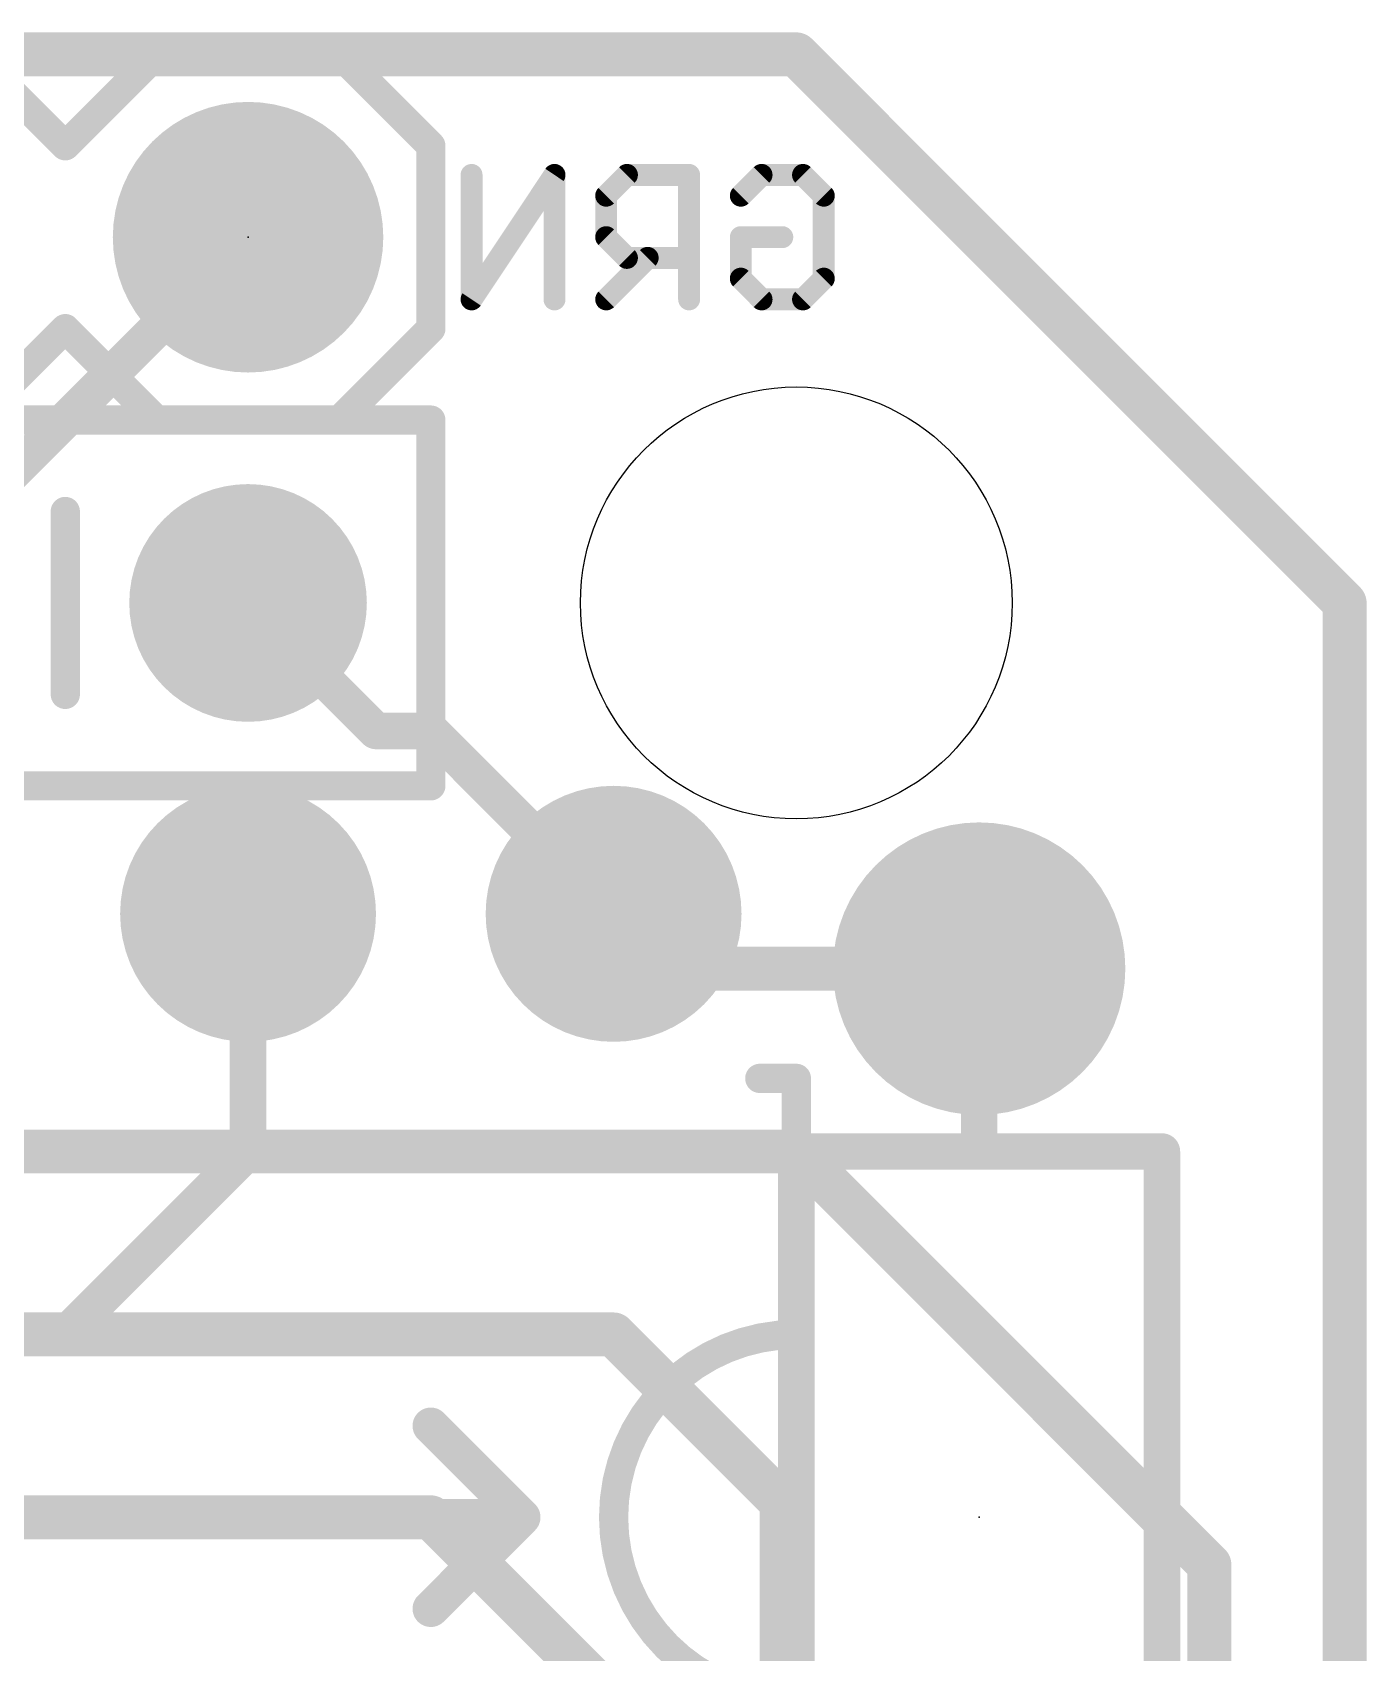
# Model space of a CAD drawing. Extents: x -6.3 to 44.5, y -10.2 to 43.3.
# Drawn here: x 34.06 to 43.33, y 32.08 to 43.33 of the extents above; entities that cross this region are included whole.
import ezdxf

# ---------------------------------------------------------------- set-up
doc = ezdxf.new("R2010")
doc.units = 0
for name, color, linetype in [('1', 12, 'CONTINUOUS'), ('16', 132, 'CONTINUOUS'), ('17', 110, 'CONTINUOUS'), ('20', 53, 'CONTINUOUS'), ('21', 41, 'CONTINUOUS'), ('22', 40, 'CONTINUOUS'), ('23', 53, 'CONTINUOUS'), ('24', 53, 'CONTINUOUS')]:
    doc.layers.add(name, color=color, linetype=linetype)

# ---------------------------------------------------------------- blocks, each defined once
blk = doc.blocks.new('ROUNDP')
at = {"const_width": 0.5}
blk.add_lwpolyline([(0, -0.25, 1), (0, 0.25, 1), (0, -0.25)], format="xyb", dxfattribs=at)

msp = doc.modelspace()

# ---------------------------------------------------------------- linework, layer by layer
at = {"layer": '1', "const_width": 0.254}
for points in [[(35.56, 41.91), (33.02, 39.37)], [(36.449, 38.481), (35.56, 39.37)], [(36.83, 38.481), (36.449, 38.481)], [(38.1, 37.211), (36.83, 38.481)], [(35.56, 37.211), (35.56, 35.56)], [(35.56, 35.56), (34.29, 34.29)], [(34.29, 34.29), (33.02, 34.29)]]:
    msp.add_lwpolyline(points, dxfattribs=at)
at = {"layer": '1', "const_width": 0.127}
for points in [[(35.6049, 41.8651, 1), (35.5151, 41.9549)], [(35.6049, 39.4149, 1), (35.5151, 39.3251)], [(36.449, 38.5445, 1), (36.449, 38.4175)], [(36.8749, 38.5259, 1), (36.7851, 38.4361)], [(36.83, 38.4175, 1), (36.83, 38.5445)], [(36.4041, 38.4361, 1), (36.4939, 38.5259)], [(35.6235, 37.211, 1), (35.4965, 37.211)], [(38.0551, 37.1661, 1), (38.1449, 37.2559)], [(35.6049, 35.5151, 1), (35.5151, 35.6049)], [(35.4965, 35.56, 1), (35.6235, 35.56)], [(34.2451, 34.3349, 1), (34.3349, 34.2451)], [(34.29, 34.2265, 1), (34.29, 34.3535)]]:
    msp.add_lwpolyline(points, format="xyb", dxfattribs=at)
at = {"layer": '16', "const_width": 0.3048}
for points in [[(38.481, 36.83), (38.1, 37.211)], [(38.481, 36.83), (40.64, 36.83)], [(39.37, 35.56), (32.1945, 35.56)], [(42.2402, 32.6898), (39.37, 35.56)], [(38.1, 34.29), (29.21, 34.29)], [(39.2684, 33.1216), (38.1, 34.29)], [(39.2684, 27.9908), (39.2684, 33.1216)], [(36.83, 33.02), (26.67, 33.02)], [(38.1, 31.75), (36.83, 33.02)], [(42.2402, 9.2602), (42.2402, 32.6898)]]:
    msp.add_lwpolyline(points, dxfattribs=at)
at = {"layer": '16', "const_width": 0.1524}
for points in [[(38.1539, 37.2649, 1), (38.0461, 37.1571)], [(38.481, 36.9062, 1), (38.481, 36.7538)], [(38.4271, 36.7761, 1), (38.5349, 36.8839)], [(40.64, 36.7538, 1), (40.64, 36.9062)], [(39.4239, 35.6139, 1), (39.3161, 35.5061)], [(39.37, 35.4838, 1), (39.37, 35.6362)], [(38.1539, 34.3439, 1), (38.0461, 34.2361)], [(38.1, 34.2138, 1), (38.1, 34.3662)], [(39.3446, 33.1216, 1), (39.1922, 33.1216)], [(39.2145, 33.0677, 1), (39.3223, 33.1755)], [(36.8839, 33.0739, 1), (36.7761, 32.9661)], [(36.83, 32.9438, 1), (36.83, 33.0962)], [(42.3164, 32.6898, 1), (42.164, 32.6898)], [(42.1863, 32.6359, 1), (42.2941, 32.7437)]]:
    msp.add_lwpolyline(points, format="xyb", dxfattribs=at)
at = {"layer": '20', "const_width": 0.3048}
for points in [[(39.37, 43.18), (3.81, 43.18)], [(43.18, 39.37), (39.37, 43.18)], [(43.18, 3.81), (43.18, 39.37)]]:
    msp.add_lwpolyline(points, dxfattribs=at)
at = {"layer": '20', "const_width": 0.1524}
for points in [[(39.4239, 43.2339, 1), (39.3161, 43.1261)], [(39.37, 43.1038, 1), (39.37, 43.2562)], [(43.2562, 39.37, 1), (43.1038, 39.37)], [(43.1261, 39.3161, 1), (43.2339, 39.4239)]]:
    msp.add_lwpolyline(points, format="xyb", dxfattribs=at)
at = {"layer": '20'}
msp.add_circle((39.37, 39.37), 1.5, dxfattribs=at)
at = {"layer": '21'}
for points, const_width in [([(31.75, 40.64), (36.83, 40.64)], 0.2032), ([(36.83, 40.64), (36.83, 38.1)], 0.2032), ([(34.29, 40.005), (34.29, 38.735)], 0.2032), ([(36.83, 38.1), (31.75, 38.1)], 0.2032), ([(39.37, 36.068), (39.116, 36.068)], 0.2032), ([(39.37, 34.29), (39.37, 36.068)], 0.2032), ([(40.64, 35.56), (40.64, 35.814)], 0.254), ([(39.37, 30.48), (39.37, 35.56)], 0.254), ([(39.37, 35.56), (40.64, 35.56)], 0.254), ([(40.64, 35.56), (41.91, 35.56)], 0.254), ([(41.91, 35.56), (41.91, 30.48)], 0.254), ([(37.465, 33.02), (36.83, 33.655)], 0.254), ([(34.29, 33.02), (37.465, 33.02)], 0.254), ([(37.465, 33.02), (36.83, 32.385)], 0.254)]:
    msp.add_lwpolyline(points, dxfattribs=dict(at, const_width=const_width))
for points, const_width in [([(36.8808, 40.64, 1), (36.7792, 40.64)], 0.1016), ([(36.83, 40.5892, 1), (36.83, 40.6908)], 0.1016), ([(34.3408, 40.005, 1), (34.2392, 40.005)], 0.1016), ([(34.2392, 38.735, 1), (34.3408, 38.735)], 0.1016), ([(36.7792, 38.1, 1), (36.8808, 38.1)], 0.1016), ([(36.83, 38.0492, 1), (36.83, 38.1508)], 0.1016), ([(39.116, 36.1188, 1), (39.116, 36.0172)], 0.1016), ([(39.4208, 36.068, 1), (39.3192, 36.068)], 0.1016), ([(39.37, 36.0172, 1), (39.37, 36.1188)], 0.1016), ([(40.7035, 35.814, 1), (40.5765, 35.814)], 0.127), ([(39.4335, 35.56, 1), (39.3065, 35.56)], 0.127), ([(39.37, 35.6235, 1), (39.37, 35.4965)], 0.127), ([(40.64, 35.6235, 1), (40.64, 35.4965)], 0.127), ([(40.64, 35.4965, 1), (40.64, 35.6235)], 0.127), ([(41.9735, 35.56, 1), (41.8465, 35.56)], 0.127), ([(41.91, 35.4965, 1), (41.91, 35.6235)], 0.127), ([(40.5765, 35.56, 1), (40.7035, 35.56)], 0.127), ([(39.37, 34.29, 1), (39.37, 31.75)], 0.2032), ([(39.3192, 34.29, 1), (39.4208, 34.29)], 0.1016), ([(39.37, 34.2392, 1), (39.37, 34.3408)], 0.1016), ([(36.8749, 33.6999, 1), (36.7851, 33.6101)], 0.127), ([(34.29, 33.0835, 1), (34.29, 32.9565)], 0.127), ([(37.5099, 32.9751, 1), (37.4201, 33.0649)], 0.127), ([(37.4201, 32.9751, 1), (37.5099, 33.0649)], 0.127), ([(37.465, 32.9565, 1), (37.465, 33.0835)], 0.127), ([(36.7851, 32.4299, 1), (36.8749, 32.3401)], 0.127)]:
    msp.add_lwpolyline(points, format="xyb", dxfattribs=dict(at, const_width=const_width))
at = {"layer": '22'}
for points, const_width in [([(34.29, 42.545), (33.655, 43.18)], 0.2032), ([(34.925, 43.18), (34.29, 42.545)], 0.2032), ([(36.195, 43.18), (34.925, 43.18)], 0.2032), ([(36.195, 43.18), (36.83, 42.545)], 0.2032), ([(36.83, 42.545), (36.83, 41.275)], 0.2032), ([(37.6893, 42.3425), (37.1131, 41.4782)], 0.1524), ([(37.1131, 41.4782), (37.1131, 42.3425)], 0.1524), ([(37.6893, 41.4782), (37.6893, 42.3425)], 0.1524), ([(38.1927, 42.3425), (38.0486, 42.1985)], 0.1524), ([(38.6248, 42.3425), (38.1927, 42.3425)], 0.1524), ([(38.6248, 41.4782), (38.6248, 42.3425)], 0.1524), ([(38.9841, 42.1985), (39.1282, 42.3425)], 0.1524), ([(39.1282, 42.3425), (39.4163, 42.3425)], 0.1524), ([(39.4163, 42.3425), (39.5604, 42.1985)], 0.1524), ([(38.0486, 42.1985), (38.0486, 41.9104)], 0.1524), ([(39.5604, 42.1985), (39.5604, 41.6223)], 0.1524), ([(38.0486, 41.9104), (38.1927, 41.7663)], 0.1524), ([(38.9841, 41.6223), (38.9841, 41.9104)], 0.1524), ([(38.9841, 41.9104), (39.2722, 41.9104)], 0.1524), ([(38.3367, 41.7663), (38.0486, 41.4782)], 0.1524), ([(38.1927, 41.7663), (38.6248, 41.7663)], 0.1524), ([(39.1282, 41.4782), (38.9841, 41.6223)], 0.1524), ([(39.5604, 41.6223), (39.4163, 41.4782)], 0.1524), ([(39.4163, 41.4782), (39.1282, 41.4782)], 0.1524), ([(33.655, 40.64), (34.29, 41.275)], 0.2032), ([(34.29, 41.275), (34.925, 40.64)], 0.2032), ([(36.83, 41.275), (36.195, 40.64)], 0.2032), ([(34.925, 40.64), (36.195, 40.64)], 0.2032)]:
    msp.add_lwpolyline(points, dxfattribs=dict(at, const_width=const_width))
for points, const_width in [([(34.925, 43.2308, 1), (34.925, 43.1292)], 0.1016), ([(34.9609, 43.1441, 1), (34.8891, 43.2159)], 0.1016), ([(36.2309, 43.2159, 1), (36.1591, 43.1441)], 0.1016), ([(36.195, 43.1292, 1), (36.195, 43.2308)], 0.1016), ([(36.8808, 42.545, 1), (36.7792, 42.545)], 0.1016), ([(34.2541, 42.5809, 1), (34.3259, 42.5091)], 0.1016), ([(34.2541, 42.5091, 1), (34.3259, 42.5809)], 0.1016), ([(36.7941, 42.5091, 1), (36.8659, 42.5809)], 0.1016), ([(37.1512, 42.3425, 1), (37.075, 42.3425)], 0.0762), ([(37.7274, 42.3425, 1), (37.6512, 42.3425)], 0.0762), ([(37.721, 42.3214, 1), (37.6576, 42.3637)], 0.0762), ([(38.1927, 42.3806, 1), (38.1927, 42.3044)], 0.0762), ([(38.2196, 42.3156, 1), (38.1657, 42.3695)], 0.0762), ([(38.6629, 42.3425, 1), (38.5867, 42.3425)], 0.0762), ([(38.6248, 42.3044, 1), (38.6248, 42.3806)], 0.0762), ([(39.1282, 42.3806, 1), (39.1282, 42.3044)], 0.0762), ([(39.1551, 42.3156, 1), (39.1012, 42.3695)], 0.0762), ([(39.4432, 42.3695, 1), (39.3894, 42.3156)], 0.0762), ([(39.4163, 42.3044, 1), (39.4163, 42.3806)], 0.0762), ([(38.0867, 42.1985, 1), (38.0105, 42.1985)], 0.0762), ([(38.0217, 42.2254, 1), (38.0756, 42.1715)], 0.0762), ([(38.9572, 42.2254, 1), (39.0111, 42.1715)], 0.0762), ([(39.5985, 42.1985, 1), (39.5223, 42.1985)], 0.0762), ([(39.5334, 42.1715, 1), (39.5873, 42.2254)], 0.0762), ([(38.0756, 41.9373, 1), (38.0217, 41.8834)], 0.0762), ([(39.0222, 41.9104, 1), (38.946, 41.9104)], 0.0762), ([(38.9841, 41.9485, 1), (38.9841, 41.8723)], 0.0762), ([(39.2722, 41.8723, 1), (39.2722, 41.9485)], 0.0762), ([(38.0105, 41.9104, 1), (38.0867, 41.9104)], 0.0762), ([(38.1927, 41.8044, 1), (38.1927, 41.7282)], 0.0762), ([(38.1657, 41.7394, 1), (38.2196, 41.7933)], 0.0762), ([(38.3637, 41.7394, 1), (38.3098, 41.7933)], 0.0762), ([(38.6248, 41.7282, 1), (38.6248, 41.8044)], 0.0762), ([(39.0111, 41.6492, 1), (38.9572, 41.5953)], 0.0762), ([(38.946, 41.6223, 1), (39.0222, 41.6223)], 0.0762), ([(39.5223, 41.6223, 1), (39.5985, 41.6223)], 0.0762), ([(39.5873, 41.5953, 1), (39.5334, 41.6492)], 0.0762), ([(37.0814, 41.4993, 1), (37.1448, 41.4571)], 0.0762), ([(38.0217, 41.5051, 1), (38.0756, 41.4513)], 0.0762), ([(39.1282, 41.5163, 1), (39.1282, 41.4401)], 0.0762), ([(39.1012, 41.4513, 1), (39.1551, 41.5051)], 0.0762), ([(39.3894, 41.5051, 1), (39.4432, 41.4513)], 0.0762), ([(39.4163, 41.4401, 1), (39.4163, 41.5163)], 0.0762), ([(37.075, 41.4782, 1), (37.1512, 41.4782)], 0.0762), ([(37.6512, 41.4782, 1), (37.7274, 41.4782)], 0.0762), ([(38.5867, 41.4782, 1), (38.6629, 41.4782)], 0.0762), ([(34.3259, 41.3109, 1), (34.2541, 41.2391)], 0.1016), ([(34.3259, 41.2391, 1), (34.2541, 41.3109)], 0.1016), ([(36.7792, 41.275, 1), (36.8808, 41.275)], 0.1016), ([(36.8659, 41.2391, 1), (36.7941, 41.3109)], 0.1016), ([(34.925, 40.6908, 1), (34.925, 40.5892)], 0.1016), ([(36.195, 40.5892, 1), (36.195, 40.6908)], 0.1016), ([(34.8891, 40.6041, 1), (34.9609, 40.6759)], 0.1016), ([(36.1591, 40.6759, 1), (36.2309, 40.6041)], 0.1016)]:
    msp.add_lwpolyline(points, format="xyb", dxfattribs=dict(at, const_width=const_width))
at = {"layer": '23'}
msp.add_point((40.64, 33.02), dxfattribs=at)
at = {"layer": '24'}
msp.add_point((35.56, 41.91), dxfattribs=at)

# ---------------------------------------------------------------- block references
at = {"layer": '17'}
for p, xscale, yscale, rotation in [((35.56, 41.91), 1.8796, 1.8796, 90), ((35.56, 41.91), 1.8796, 1.8796, 90), ((35.56, 37.211), 1.778, 1.778, 270), ((35.56, 37.211), 1.778, 1.778, 270), ((38.1, 37.211), 1.778, 1.778, 270), ((38.1, 37.211), 1.778, 1.778, 270), ((40.64, 36.83), 2.032, 2.032, 270), ((40.64, 36.83), 2.032, 2.032, 270)]:
    msp.add_blockref('ROUNDP', p, dxfattribs=dict(at, xscale=xscale, yscale=yscale, rotation=rotation))
at = {"layer": '17', "xscale": 1.651, "yscale": 1.651}
msp.add_blockref('ROUNDP', (35.56, 39.37), dxfattribs=at)
msp.add_blockref('ROUNDP', (35.56, 39.37), dxfattribs=at)

doc.saveas('drawing.dxf')
